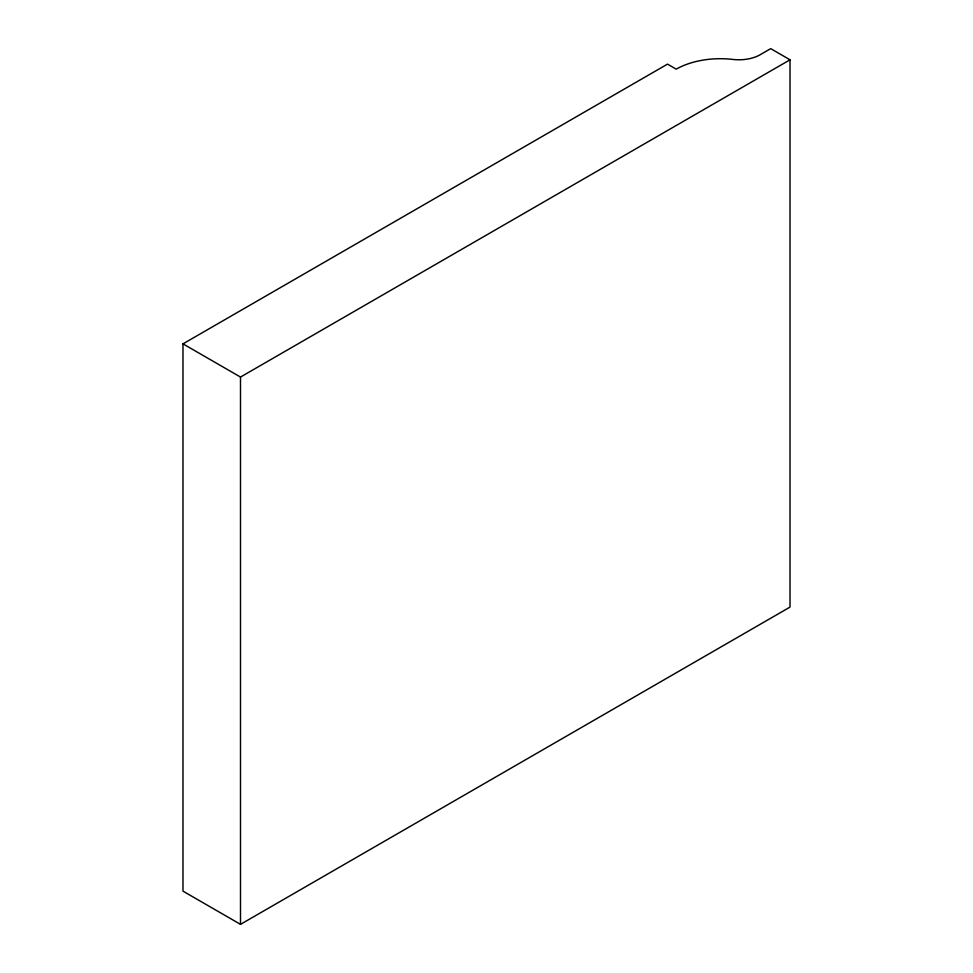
<?xml version="1.0" encoding="UTF-8"?>
<svg xmlns="http://www.w3.org/2000/svg" width="973" height="973" viewBox="0 0 973 973"><rect width="100%" height="100%" fill="white"/><g stroke="black" fill="none" stroke-linecap="round" stroke-linejoin="round"><path stroke-width="1.46" d="M182.985 343.858L667.502 64.121L676.223 69.156A62.856 36.293 0 0 1 732.924 59.438A30.151 17.405 0 0 0 761.081 54.208L770.701 48.65L790.015 59.803L790.015 607.091L240.501 924.35L182.985 891.146L182.985 343.858L240.501 377.062L790.015 59.803M240.501 377.062L240.501 924.35"/></g></svg>
